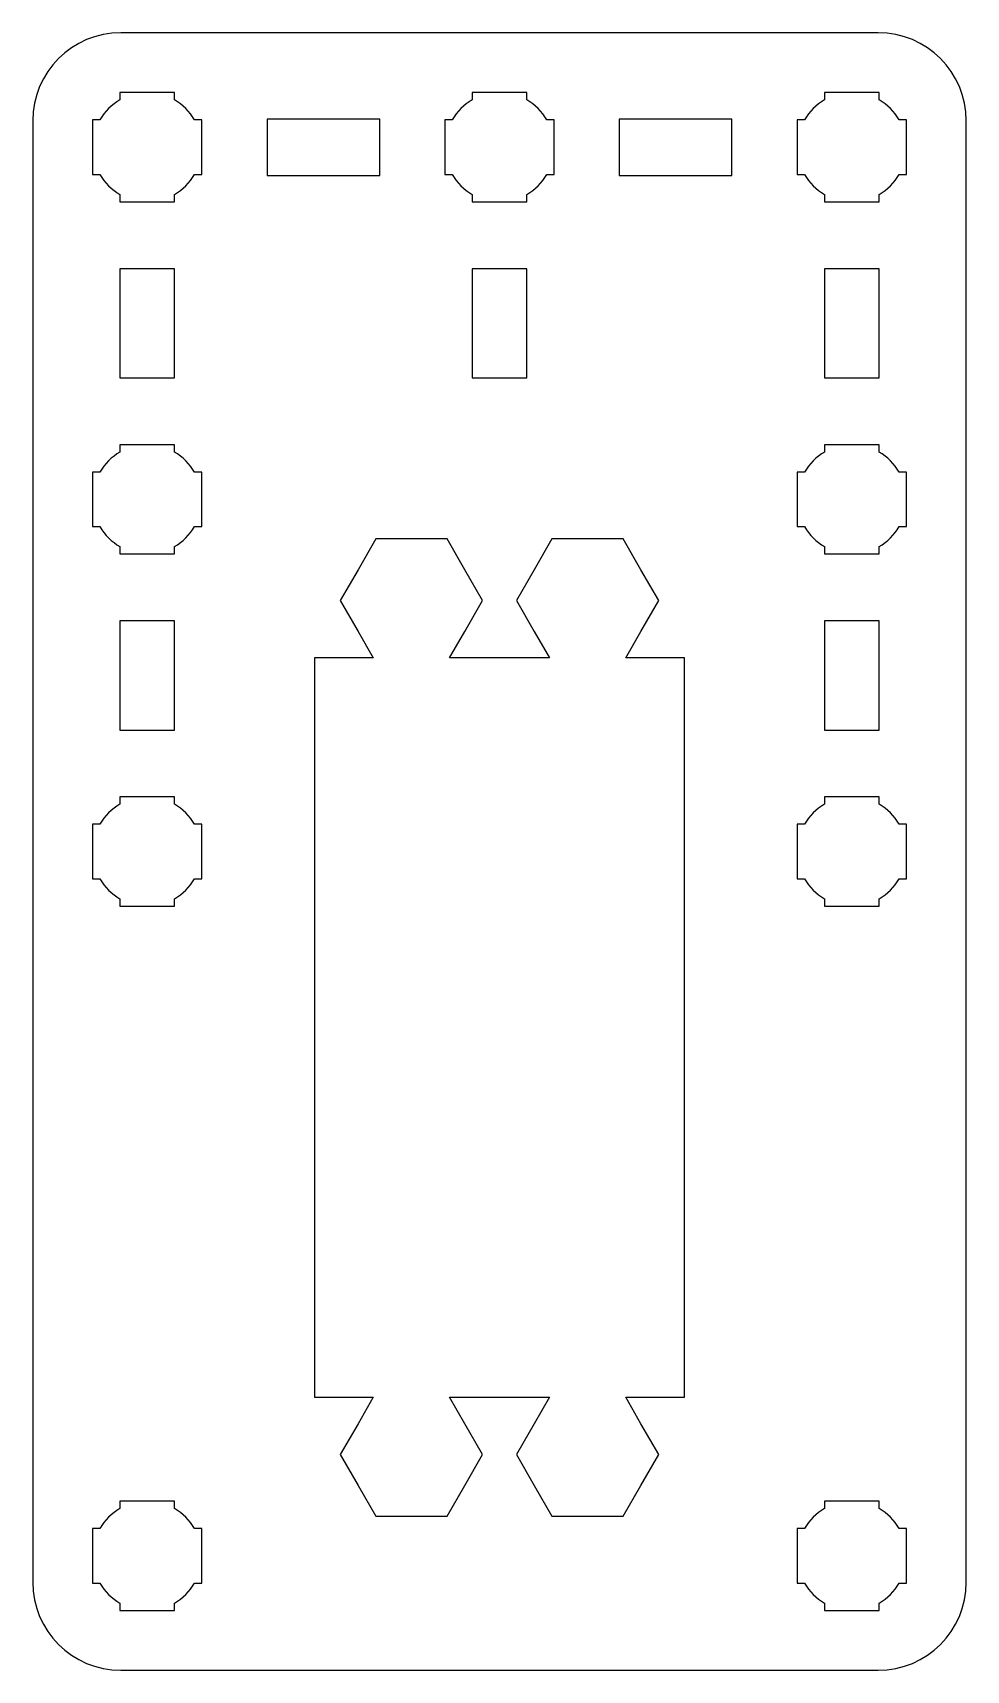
# Model space of a CAD drawing. Extents: x -132 to 82, y -195 to -102.
# Drawn here: x -51.5 to 1.5, y -195 to -102 of the extents above; entities that cross this region are included whole.
import ezdxf

# ---------------------------------------------------------------- set-up
doc = ezdxf.new("R2010")
doc.units = 0
doc.header["$MEASUREMENT"] = 0
doc.layers.add('LAYER_1', color=7, linetype='CONTINUOUS')

msp = doc.modelspace()

# ---------------------------------------------------------------- linework, layer by layer
at = {"layer": 'LAYER_1'}
for points, knots in [([(-3.4992, -102), (-0.7286, -102.0008), (1.5002, -104.2315), (1.5002, -107.001), (1.5002, -107.001), (1.5002, -134.6669), (1.5002, -162.3331), (1.5002, -189.999), (1.5002, -189.999), (1.5002, -192.769), (-0.7307, -195), (-3.5007, -195), (-3.5007, -195), (-3.5007, -195), (-46.4993, -195), (-46.4993, -195), (-46.4993, -195), (-49.2706, -195), (-51.5002, -192.769), (-51.5002, -189.999), (-51.5002, -189.999), (-51.5002, -162.3331), (-51.5002, -134.6669), (-51.5002, -107.001), (-51.5002, -107.001), (-51.5002, -104.231), (-49.2693, -102), (-46.4993, -102), (-46.4993, -102), (-46.4993, -102), (-3.4992, -102), (-3.4992, -102)], [0, 0, 0, 0, 0.125, 0.125, 0.125, 0.125, 0.25, 0.25, 0.25, 0.25, 0.375, 0.375, 0.375, 0.375, 0.5, 0.5, 0.5, 0.5, 0.625, 0.625, 0.625, 0.625, 0.75, 0.75, 0.75, 0.75, 0.875, 0.875, 0.875, 0.875, 1, 1, 1, 1]), ([(-43.4493, -111.5994), (-43.4493, -111.5994), (-44.984, -111.5994), (-44.984, -111.5994), (-44.984, -111.5994), (-44.984, -111.5994), (-45, -111.5997), (-45, -111.5997), (-45, -111.5997), (-45, -111.5997), (-45.016, -111.5994), (-45.016, -111.5994), (-45.016, -111.5994), (-45.016, -111.5994), (-46.5493, -111.5994), (-46.5493, -111.5994), (-46.5493, -111.5994), (-46.5493, -111.5994), (-46.5493, -111.1852), (-46.5493, -111.1852), (-46.5493, -111.1852), (-47.0201, -110.9129), (-47.4126, -110.5202), (-47.685, -110.0496), (-47.685, -110.0496), (-47.685, -110.0496), (-48.0992, -110.0496), (-48.0992, -110.0496), (-48.0992, -110.0496), (-48.0992, -110.0496), (-48.0992, -108.5611), (-48.0992, -108.5611), (-48.0992, -108.5611), (-48.0992, -108.5611), (-48.0999, -108.4997), (-48.0999, -108.4997), (-48.0999, -108.4997), (-48.0999, -108.4997), (-48.0992, -108.4383), (-48.0992, -108.4383), (-48.0992, -108.4383), (-48.0992, -108.4383), (-48.0992, -106.9496), (-48.0992, -106.9496), (-48.0992, -106.9496), (-48.0992, -106.9496), (-47.6852, -106.9496), (-47.6852, -106.9496), (-47.6852, -106.9496), (-47.4128, -106.4787), (-47.0202, -106.0862), (-46.5493, -105.814), (-46.5493, -105.814), (-46.5493, -105.814), (-46.5493, -105.3997), (-46.5493, -105.3997), (-46.5493, -105.3997), (-46.5493, -105.3997), (-43.4493, -105.3997), (-43.4493, -105.3997), (-43.4493, -105.3997), (-43.4493, -105.3997), (-43.4493, -105.8149), (-43.4493, -105.8149), (-43.4493, -105.8149), (-42.9792, -106.0871), (-42.5871, -106.4794), (-42.3149, -106.9496), (-42.3149, -106.9496), (-42.3149, -106.9496), (-41.8995, -106.9496), (-41.8995, -106.9496), (-41.8995, -106.9496), (-41.8995, -106.9496), (-41.8995, -110.0496), (-41.8995, -110.0496), (-41.8995, -110.0496), (-41.8995, -110.0496), (-42.3152, -110.0496), (-42.3152, -110.0496), (-42.3152, -110.0496), (-42.5873, -110.5197), (-42.9793, -110.912), (-43.4493, -111.1842), (-43.4493, -111.1842), (-43.4493, -111.1842), (-43.4493, -111.5994), (-43.4493, -111.5994)], [0, 0, 0, 0, 0.0454545, 0.0454545, 0.0454545, 0.0454545, 0.0909091, 0.0909091, 0.0909091, 0.0909091, 0.1363636, 0.1363636, 0.1363636, 0.1363636, 0.1818182, 0.1818182, 0.1818182, 0.1818182, 0.2272727, 0.2272727, 0.2272727, 0.2272727, 0.2727273, 0.2727273, 0.2727273, 0.2727273, 0.3181818, 0.3181818, 0.3181818, 0.3181818, 0.3636364, 0.3636364, 0.3636364, 0.3636364, 0.4090909, 0.4090909, 0.4090909, 0.4090909, 0.4545455, 0.4545455, 0.4545455, 0.4545455, 0.5, 0.5, 0.5, 0.5, 0.5454545, 0.5454545, 0.5454545, 0.5454545, 0.5909091, 0.5909091, 0.5909091, 0.5909091, 0.6363636, 0.6363636, 0.6363636, 0.6363636, 0.6818182, 0.6818182, 0.6818182, 0.6818182, 0.7272727, 0.7272727, 0.7272727, 0.7272727, 0.7727273, 0.7727273, 0.7727273, 0.7727273, 0.8181818, 0.8181818, 0.8181818, 0.8181818, 0.8636364, 0.8636364, 0.8636364, 0.8636364, 0.9090909, 0.9090909, 0.9090909, 0.9090909, 0.9545455, 0.9545455, 0.9545455, 0.9545455, 1, 1, 1, 1]), ([(-23.4493, -111.5994), (-23.4493, -111.5994), (-24.984, -111.5994), (-24.984, -111.5994), (-24.984, -111.5994), (-24.984, -111.5994), (-25, -111.5997), (-25, -111.5997), (-25, -111.5997), (-25, -111.5997), (-25.016, -111.5994), (-25.016, -111.5994), (-25.016, -111.5994), (-25.016, -111.5994), (-26.5493, -111.5994), (-26.5493, -111.5994), (-26.5493, -111.5994), (-26.5493, -111.5994), (-26.5493, -111.1852), (-26.5493, -111.1852), (-26.5493, -111.1852), (-27.0201, -110.9129), (-27.4126, -110.5202), (-27.685, -110.0496), (-27.685, -110.0496), (-27.685, -110.0496), (-28.0992, -110.0496), (-28.0992, -110.0496), (-28.0992, -110.0496), (-28.0992, -110.0496), (-28.0992, -108.5611), (-28.0992, -108.5611), (-28.0992, -108.5611), (-28.0992, -108.5611), (-28.0999, -108.4997), (-28.0999, -108.4997), (-28.0999, -108.4997), (-28.0999, -108.4997), (-28.0992, -108.4383), (-28.0992, -108.4383), (-28.0992, -108.4383), (-28.0992, -108.4383), (-28.0992, -106.9496), (-28.0992, -106.9496), (-28.0992, -106.9496), (-28.0992, -106.9496), (-27.6852, -106.9496), (-27.6852, -106.9496), (-27.6852, -106.9496), (-27.4128, -106.4787), (-27.0202, -106.0862), (-26.5493, -105.814), (-26.5493, -105.814), (-26.5493, -105.814), (-26.5493, -105.3997), (-26.5493, -105.3997), (-26.5493, -105.3997), (-26.5493, -105.3997), (-23.4493, -105.3997), (-23.4493, -105.3997), (-23.4493, -105.3997), (-23.4493, -105.3997), (-23.4493, -105.8149), (-23.4493, -105.8149), (-23.4493, -105.8149), (-22.9792, -106.0871), (-22.5871, -106.4794), (-22.3149, -106.9496), (-22.3149, -106.9496), (-22.3149, -106.9496), (-21.8995, -106.9496), (-21.8995, -106.9496), (-21.8995, -106.9496), (-21.8995, -106.9496), (-21.8995, -110.0496), (-21.8995, -110.0496), (-21.8995, -110.0496), (-21.8995, -110.0496), (-22.3152, -110.0496), (-22.3152, -110.0496), (-22.3152, -110.0496), (-22.5873, -110.5197), (-22.9793, -110.912), (-23.4493, -111.1842), (-23.4493, -111.1842), (-23.4493, -111.1842), (-23.4493, -111.5994), (-23.4493, -111.5994)], [0, 0, 0, 0, 0.0454545, 0.0454545, 0.0454545, 0.0454545, 0.0909091, 0.0909091, 0.0909091, 0.0909091, 0.1363636, 0.1363636, 0.1363636, 0.1363636, 0.1818182, 0.1818182, 0.1818182, 0.1818182, 0.2272727, 0.2272727, 0.2272727, 0.2272727, 0.2727273, 0.2727273, 0.2727273, 0.2727273, 0.3181818, 0.3181818, 0.3181818, 0.3181818, 0.3636364, 0.3636364, 0.3636364, 0.3636364, 0.4090909, 0.4090909, 0.4090909, 0.4090909, 0.4545455, 0.4545455, 0.4545455, 0.4545455, 0.5, 0.5, 0.5, 0.5, 0.5454545, 0.5454545, 0.5454545, 0.5454545, 0.5909091, 0.5909091, 0.5909091, 0.5909091, 0.6363636, 0.6363636, 0.6363636, 0.6363636, 0.6818182, 0.6818182, 0.6818182, 0.6818182, 0.7272727, 0.7272727, 0.7272727, 0.7272727, 0.7727273, 0.7727273, 0.7727273, 0.7727273, 0.8181818, 0.8181818, 0.8181818, 0.8181818, 0.8636364, 0.8636364, 0.8636364, 0.8636364, 0.9090909, 0.9090909, 0.9090909, 0.9090909, 0.9545455, 0.9545455, 0.9545455, 0.9545455, 1, 1, 1, 1]), ([(-3.4493, -111.5994), (-3.4493, -111.5994), (-4.984, -111.5994), (-4.984, -111.5994), (-4.984, -111.5994), (-4.984, -111.5994), (-5, -111.5997), (-5, -111.5997), (-5, -111.5997), (-5, -111.5997), (-5.016, -111.5994), (-5.016, -111.5994), (-5.016, -111.5994), (-5.016, -111.5994), (-6.5493, -111.5994), (-6.5493, -111.5994), (-6.5493, -111.5994), (-6.5493, -111.5994), (-6.5493, -111.1852), (-6.5493, -111.1852), (-6.5493, -111.1852), (-7.0201, -110.9129), (-7.4126, -110.5202), (-7.685, -110.0496), (-7.685, -110.0496), (-7.685, -110.0496), (-8.0992, -110.0496), (-8.0992, -110.0496), (-8.0992, -110.0496), (-8.0992, -110.0496), (-8.0992, -108.5611), (-8.0992, -108.5611), (-8.0992, -108.5611), (-8.0992, -108.5611), (-8.0999, -108.4997), (-8.0999, -108.4997), (-8.0999, -108.4997), (-8.0999, -108.4997), (-8.0992, -108.4383), (-8.0992, -108.4383), (-8.0992, -108.4383), (-8.0992, -108.4383), (-8.0992, -106.9496), (-8.0992, -106.9496), (-8.0992, -106.9496), (-8.0992, -106.9496), (-7.6852, -106.9496), (-7.6852, -106.9496), (-7.6852, -106.9496), (-7.4128, -106.4787), (-7.0202, -106.0862), (-6.5493, -105.814), (-6.5493, -105.814), (-6.5493, -105.814), (-6.5493, -105.3997), (-6.5493, -105.3997), (-6.5493, -105.3997), (-6.5493, -105.3997), (-3.4493, -105.3997), (-3.4493, -105.3997), (-3.4493, -105.3997), (-3.4493, -105.3997), (-3.4493, -105.8149), (-3.4493, -105.8149), (-3.4493, -105.8149), (-2.9792, -106.0871), (-2.5871, -106.4794), (-2.3149, -106.9496), (-2.3149, -106.9496), (-2.3149, -106.9496), (-1.8995, -106.9496), (-1.8995, -106.9496), (-1.8995, -106.9496), (-1.8995, -106.9496), (-1.8995, -110.0496), (-1.8995, -110.0496), (-1.8995, -110.0496), (-1.8995, -110.0496), (-2.3152, -110.0496), (-2.3152, -110.0496), (-2.3152, -110.0496), (-2.5873, -110.5197), (-2.9793, -110.912), (-3.4493, -111.1842), (-3.4493, -111.1842), (-3.4493, -111.1842), (-3.4493, -111.5994), (-3.4493, -111.5994)], [0, 0, 0, 0, 0.0454545, 0.0454545, 0.0454545, 0.0454545, 0.0909091, 0.0909091, 0.0909091, 0.0909091, 0.1363636, 0.1363636, 0.1363636, 0.1363636, 0.1818182, 0.1818182, 0.1818182, 0.1818182, 0.2272727, 0.2272727, 0.2272727, 0.2272727, 0.2727273, 0.2727273, 0.2727273, 0.2727273, 0.3181818, 0.3181818, 0.3181818, 0.3181818, 0.3636364, 0.3636364, 0.3636364, 0.3636364, 0.4090909, 0.4090909, 0.4090909, 0.4090909, 0.4545455, 0.4545455, 0.4545455, 0.4545455, 0.5, 0.5, 0.5, 0.5, 0.5454545, 0.5454545, 0.5454545, 0.5454545, 0.5909091, 0.5909091, 0.5909091, 0.5909091, 0.6363636, 0.6363636, 0.6363636, 0.6363636, 0.6818182, 0.6818182, 0.6818182, 0.6818182, 0.7272727, 0.7272727, 0.7272727, 0.7272727, 0.7727273, 0.7727273, 0.7727273, 0.7727273, 0.8181818, 0.8181818, 0.8181818, 0.8181818, 0.8636364, 0.8636364, 0.8636364, 0.8636364, 0.9090909, 0.9090909, 0.9090909, 0.9090909, 0.9545455, 0.9545455, 0.9545455, 0.9545455, 1, 1, 1, 1]), ([(-31.7995, -106.9005), (-31.7995, -106.9005), (-31.7995, -110.1006), (-31.7995, -110.1006), (-31.7995, -110.1006), (-31.7995, -110.1006), (-38.1991, -110.1006), (-38.1991, -110.1006), (-38.1991, -110.1006), (-38.1991, -110.1006), (-38.1991, -106.9005), (-38.1991, -106.9005), (-38.1991, -106.9005), (-38.1991, -106.9005), (-31.7995, -106.9005), (-31.7995, -106.9005)], [0, 0, 0, 0, 0.25, 0.25, 0.25, 0.25, 0.5, 0.5, 0.5, 0.5, 0.75, 0.75, 0.75, 0.75, 1, 1, 1, 1]), ([(-11.7995, -106.9005), (-11.7995, -106.9005), (-11.7995, -110.1006), (-11.7995, -110.1006), (-11.7995, -110.1006), (-11.7995, -110.1006), (-18.1991, -110.1006), (-18.1991, -110.1006), (-18.1991, -110.1006), (-18.1991, -110.1006), (-18.1991, -106.9005), (-18.1991, -106.9005), (-18.1991, -106.9005), (-18.1991, -106.9005), (-11.7995, -106.9005), (-11.7995, -106.9005)], [0, 0, 0, 0, 0.25, 0.25, 0.25, 0.25, 0.5, 0.5, 0.5, 0.5, 0.75, 0.75, 0.75, 0.75, 1, 1, 1, 1]), ([(-43.4493, -121.5996), (-43.4493, -121.5996), (-46.5493, -121.5996), (-46.5493, -121.5996), (-46.5493, -121.5996), (-46.5493, -121.5996), (-46.5493, -115.3996), (-46.5493, -115.3996), (-46.5493, -115.3996), (-46.5493, -115.3996), (-43.4493, -115.3996), (-43.4493, -115.3996), (-43.4493, -115.3996), (-43.4493, -115.3996), (-43.4493, -121.5996), (-43.4493, -121.5996)], [0, 0, 0, 0, 0.25, 0.25, 0.25, 0.25, 0.5, 0.5, 0.5, 0.5, 0.75, 0.75, 0.75, 0.75, 1, 1, 1, 1]), ([(-23.4493, -121.5996), (-23.4493, -121.5996), (-26.5493, -121.5996), (-26.5493, -121.5996), (-26.5493, -121.5996), (-26.5493, -121.5996), (-26.5493, -115.3996), (-26.5493, -115.3996), (-26.5493, -115.3996), (-26.5493, -115.3996), (-23.4493, -115.3996), (-23.4493, -115.3996), (-23.4493, -115.3996), (-23.4493, -115.3996), (-23.4493, -121.5996), (-23.4493, -121.5996)], [0, 0, 0, 0, 0.25, 0.25, 0.25, 0.25, 0.5, 0.5, 0.5, 0.5, 0.75, 0.75, 0.75, 0.75, 1, 1, 1, 1]), ([(-3.4493, -121.5996), (-3.4493, -121.5996), (-6.5493, -121.5996), (-6.5493, -121.5996), (-6.5493, -121.5996), (-6.5493, -121.5996), (-6.5493, -115.3996), (-6.5493, -115.3996), (-6.5493, -115.3996), (-6.5493, -115.3996), (-3.4493, -115.3996), (-3.4493, -115.3996), (-3.4493, -115.3996), (-3.4493, -115.3996), (-3.4493, -121.5996), (-3.4493, -121.5996)], [0, 0, 0, 0, 0.25, 0.25, 0.25, 0.25, 0.5, 0.5, 0.5, 0.5, 0.75, 0.75, 0.75, 0.75, 1, 1, 1, 1]), ([(-43.4493, -131.5994), (-43.4493, -131.5994), (-44.984, -131.5994), (-44.984, -131.5994), (-44.984, -131.5994), (-44.984, -131.5994), (-45, -131.5997), (-45, -131.5997), (-45, -131.5997), (-45, -131.5997), (-45.016, -131.5994), (-45.016, -131.5994), (-45.016, -131.5994), (-45.016, -131.5994), (-46.5493, -131.5994), (-46.5493, -131.5994), (-46.5493, -131.5994), (-46.5493, -131.5994), (-46.5493, -131.1852), (-46.5493, -131.1852), (-46.5493, -131.1852), (-47.0201, -130.9129), (-47.4126, -130.5202), (-47.685, -130.0496), (-47.685, -130.0496), (-47.685, -130.0496), (-48.0992, -130.0496), (-48.0992, -130.0496), (-48.0992, -130.0496), (-48.0992, -130.0496), (-48.0992, -128.5611), (-48.0992, -128.5611), (-48.0992, -128.5611), (-48.0992, -128.5611), (-48.0999, -128.4997), (-48.0999, -128.4997), (-48.0999, -128.4997), (-48.0999, -128.4997), (-48.0992, -128.4383), (-48.0992, -128.4383), (-48.0992, -128.4383), (-48.0992, -128.4383), (-48.0992, -126.9496), (-48.0992, -126.9496), (-48.0992, -126.9496), (-48.0992, -126.9496), (-47.6852, -126.9496), (-47.6852, -126.9496), (-47.6852, -126.9496), (-47.4128, -126.4787), (-47.0202, -126.0862), (-46.5493, -125.814), (-46.5493, -125.814), (-46.5493, -125.814), (-46.5493, -125.3997), (-46.5493, -125.3997), (-46.5493, -125.3997), (-46.5493, -125.3997), (-43.4493, -125.3997), (-43.4493, -125.3997), (-43.4493, -125.3997), (-43.4493, -125.3997), (-43.4493, -125.8149), (-43.4493, -125.8149), (-43.4493, -125.8149), (-42.9792, -126.0871), (-42.5871, -126.4794), (-42.3149, -126.9496), (-42.3149, -126.9496), (-42.3149, -126.9496), (-41.8995, -126.9496), (-41.8995, -126.9496), (-41.8995, -126.9496), (-41.8995, -126.9496), (-41.8995, -130.0496), (-41.8995, -130.0496), (-41.8995, -130.0496), (-41.8995, -130.0496), (-42.3152, -130.0496), (-42.3152, -130.0496), (-42.3152, -130.0496), (-42.5873, -130.5197), (-42.9793, -130.912), (-43.4493, -131.1842), (-43.4493, -131.1842), (-43.4493, -131.1842), (-43.4493, -131.5994), (-43.4493, -131.5994)], [0, 0, 0, 0, 0.0454545, 0.0454545, 0.0454545, 0.0454545, 0.0909091, 0.0909091, 0.0909091, 0.0909091, 0.1363636, 0.1363636, 0.1363636, 0.1363636, 0.1818182, 0.1818182, 0.1818182, 0.1818182, 0.2272727, 0.2272727, 0.2272727, 0.2272727, 0.2727273, 0.2727273, 0.2727273, 0.2727273, 0.3181818, 0.3181818, 0.3181818, 0.3181818, 0.3636364, 0.3636364, 0.3636364, 0.3636364, 0.4090909, 0.4090909, 0.4090909, 0.4090909, 0.4545455, 0.4545455, 0.4545455, 0.4545455, 0.5, 0.5, 0.5, 0.5, 0.5454545, 0.5454545, 0.5454545, 0.5454545, 0.5909091, 0.5909091, 0.5909091, 0.5909091, 0.6363636, 0.6363636, 0.6363636, 0.6363636, 0.6818182, 0.6818182, 0.6818182, 0.6818182, 0.7272727, 0.7272727, 0.7272727, 0.7272727, 0.7727273, 0.7727273, 0.7727273, 0.7727273, 0.8181818, 0.8181818, 0.8181818, 0.8181818, 0.8636364, 0.8636364, 0.8636364, 0.8636364, 0.9090909, 0.9090909, 0.9090909, 0.9090909, 0.9545455, 0.9545455, 0.9545455, 0.9545455, 1, 1, 1, 1]), ([(-3.4493, -131.5994), (-3.4493, -131.5994), (-4.984, -131.5994), (-4.984, -131.5994), (-4.984, -131.5994), (-4.984, -131.5994), (-5, -131.5997), (-5, -131.5997), (-5, -131.5997), (-5, -131.5997), (-5.016, -131.5994), (-5.016, -131.5994), (-5.016, -131.5994), (-5.016, -131.5994), (-6.5493, -131.5994), (-6.5493, -131.5994), (-6.5493, -131.5994), (-6.5493, -131.5994), (-6.5493, -131.1852), (-6.5493, -131.1852), (-6.5493, -131.1852), (-7.0201, -130.9129), (-7.4126, -130.5202), (-7.685, -130.0496), (-7.685, -130.0496), (-7.685, -130.0496), (-8.0992, -130.0496), (-8.0992, -130.0496), (-8.0992, -130.0496), (-8.0992, -130.0496), (-8.0992, -128.5611), (-8.0992, -128.5611), (-8.0992, -128.5611), (-8.0992, -128.5611), (-8.0999, -128.4997), (-8.0999, -128.4997), (-8.0999, -128.4997), (-8.0999, -128.4997), (-8.0992, -128.4383), (-8.0992, -128.4383), (-8.0992, -128.4383), (-8.0992, -128.4383), (-8.0992, -126.9496), (-8.0992, -126.9496), (-8.0992, -126.9496), (-8.0992, -126.9496), (-7.6852, -126.9496), (-7.6852, -126.9496), (-7.6852, -126.9496), (-7.4128, -126.4787), (-7.0202, -126.0862), (-6.5493, -125.814), (-6.5493, -125.814), (-6.5493, -125.814), (-6.5493, -125.3997), (-6.5493, -125.3997), (-6.5493, -125.3997), (-6.5493, -125.3997), (-3.4493, -125.3997), (-3.4493, -125.3997), (-3.4493, -125.3997), (-3.4493, -125.3997), (-3.4493, -125.8149), (-3.4493, -125.8149), (-3.4493, -125.8149), (-2.9792, -126.0871), (-2.5871, -126.4794), (-2.3149, -126.9496), (-2.3149, -126.9496), (-2.3149, -126.9496), (-1.8995, -126.9496), (-1.8995, -126.9496), (-1.8995, -126.9496), (-1.8995, -126.9496), (-1.8995, -130.0496), (-1.8995, -130.0496), (-1.8995, -130.0496), (-1.8995, -130.0496), (-2.3152, -130.0496), (-2.3152, -130.0496), (-2.3152, -130.0496), (-2.5873, -130.5197), (-2.9793, -130.912), (-3.4493, -131.1842), (-3.4493, -131.1842), (-3.4493, -131.1842), (-3.4493, -131.5994), (-3.4493, -131.5994)], [0, 0, 0, 0, 0.0454545, 0.0454545, 0.0454545, 0.0454545, 0.0909091, 0.0909091, 0.0909091, 0.0909091, 0.1363636, 0.1363636, 0.1363636, 0.1363636, 0.1818182, 0.1818182, 0.1818182, 0.1818182, 0.2272727, 0.2272727, 0.2272727, 0.2272727, 0.2727273, 0.2727273, 0.2727273, 0.2727273, 0.3181818, 0.3181818, 0.3181818, 0.3181818, 0.3636364, 0.3636364, 0.3636364, 0.3636364, 0.4090909, 0.4090909, 0.4090909, 0.4090909, 0.4545455, 0.4545455, 0.4545455, 0.4545455, 0.5, 0.5, 0.5, 0.5, 0.5454545, 0.5454545, 0.5454545, 0.5454545, 0.5909091, 0.5909091, 0.5909091, 0.5909091, 0.6363636, 0.6363636, 0.6363636, 0.6363636, 0.6818182, 0.6818182, 0.6818182, 0.6818182, 0.7272727, 0.7272727, 0.7272727, 0.7272727, 0.7727273, 0.7727273, 0.7727273, 0.7727273, 0.8181818, 0.8181818, 0.8181818, 0.8181818, 0.8636364, 0.8636364, 0.8636364, 0.8636364, 0.9090909, 0.9090909, 0.9090909, 0.9090909, 0.9545455, 0.9545455, 0.9545455, 0.9545455, 1, 1, 1, 1]), ([(-14.4996, -137.4996), (-14.4996, -137.4996), (-14.4996, -179.4996), (-14.4996, -179.4996), (-14.4996, -179.4996), (-14.4996, -179.4996), (-17.8346, -179.4996), (-17.8346, -179.4996), (-17.8346, -179.4996), (-17.8346, -179.4996), (-16.9685, -180.9996), (-16.9685, -180.9996), (-16.9685, -180.9996), (-16.9685, -180.9996), (-15.9581, -182.7496), (-15.9581, -182.7496), (-15.9581, -182.7496), (-15.9581, -182.7496), (-16.9685, -184.4996), (-16.9685, -184.4996), (-16.9685, -184.4996), (-16.9685, -184.4996), (-17.9789, -186.2496), (-17.9789, -186.2496), (-17.9789, -186.2496), (-17.9789, -186.2496), (-19.9996, -186.2496), (-19.9996, -186.2496), (-19.9996, -186.2496), (-19.9996, -186.2496), (-22.0203, -186.2496), (-22.0203, -186.2496), (-22.0203, -186.2496), (-22.0203, -186.2496), (-23.0307, -184.4996), (-23.0307, -184.4996), (-23.0307, -184.4996), (-23.0307, -184.4996), (-24.0411, -182.7496), (-24.0411, -182.7496), (-24.0411, -182.7496), (-24.0411, -182.7496), (-23.0307, -180.9996), (-23.0307, -180.9996), (-23.0307, -180.9996), (-23.0307, -180.9996), (-22.1646, -179.4996), (-22.1646, -179.4996), (-22.1646, -179.4996), (-22.1646, -179.4996), (-27.8346, -179.4996), (-27.8346, -179.4996), (-27.8346, -179.4996), (-27.8346, -179.4996), (-26.9685, -180.9996), (-26.9685, -180.9996), (-26.9685, -180.9996), (-26.9685, -180.9996), (-25.9581, -182.7496), (-25.9581, -182.7496), (-25.9581, -182.7496), (-25.9581, -182.7496), (-26.9685, -184.4996), (-26.9685, -184.4996), (-26.9685, -184.4996), (-26.9685, -184.4996), (-27.9789, -186.2496), (-27.9789, -186.2496), (-27.9789, -186.2496), (-27.9789, -186.2496), (-29.9996, -186.2496), (-29.9996, -186.2496), (-29.9996, -186.2496), (-29.9996, -186.2496), (-32.0203, -186.2496), (-32.0203, -186.2496), (-32.0203, -186.2496), (-32.0203, -186.2496), (-33.0307, -184.4996), (-33.0307, -184.4996), (-33.0307, -184.4996), (-33.0307, -184.4996), (-34.0411, -182.7496), (-34.0411, -182.7496), (-34.0411, -182.7496), (-34.0411, -182.7496), (-33.0307, -180.9996), (-33.0307, -180.9996), (-33.0307, -180.9996), (-33.0307, -180.9996), (-32.1646, -179.4996), (-32.1646, -179.4996), (-32.1646, -179.4996), (-32.1646, -179.4996), (-35.4996, -179.4996), (-35.4996, -179.4996), (-35.4996, -179.4996), (-35.4996, -179.4996), (-35.4996, -137.4996), (-35.4996, -137.4996), (-35.4996, -137.4996), (-35.4996, -137.4996), (-32.1646, -137.4996), (-32.1646, -137.4996), (-32.1646, -137.4996), (-32.1646, -137.4996), (-33.0307, -135.9996), (-33.0307, -135.9996), (-33.0307, -135.9996), (-33.0307, -135.9996), (-34.0411, -134.2496), (-34.0411, -134.2496), (-34.0411, -134.2496), (-34.0411, -134.2496), (-33.0307, -132.4996), (-33.0307, -132.4996), (-33.0307, -132.4996), (-33.0307, -132.4996), (-32.0203, -130.7496), (-32.0203, -130.7496), (-32.0203, -130.7496), (-32.0203, -130.7496), (-29.9996, -130.7496), (-29.9996, -130.7496), (-29.9996, -130.7496), (-29.9996, -130.7496), (-27.9789, -130.7496), (-27.9789, -130.7496), (-27.9789, -130.7496), (-27.9789, -130.7496), (-26.9685, -132.4996), (-26.9685, -132.4996), (-26.9685, -132.4996), (-26.9685, -132.4996), (-25.9581, -134.2496), (-25.9581, -134.2496), (-25.9581, -134.2496), (-25.9581, -134.2496), (-26.9685, -135.9996), (-26.9685, -135.9996), (-26.9685, -135.9996), (-26.9685, -135.9996), (-27.8346, -137.4996), (-27.8346, -137.4996), (-27.8346, -137.4996), (-27.8346, -137.4996), (-22.1646, -137.4996), (-22.1646, -137.4996), (-22.1646, -137.4996), (-22.1646, -137.4996), (-23.0307, -135.9996), (-23.0307, -135.9996), (-23.0307, -135.9996), (-23.0307, -135.9996), (-24.0411, -134.2496), (-24.0411, -134.2496), (-24.0411, -134.2496), (-24.0411, -134.2496), (-23.0307, -132.4996), (-23.0307, -132.4996), (-23.0307, -132.4996), (-23.0307, -132.4996), (-22.0203, -130.7496), (-22.0203, -130.7496), (-22.0203, -130.7496), (-22.0203, -130.7496), (-19.9996, -130.7496), (-19.9996, -130.7496), (-19.9996, -130.7496), (-19.9996, -130.7496), (-17.9789, -130.7496), (-17.9789, -130.7496), (-17.9789, -130.7496), (-17.9789, -130.7496), (-16.9685, -132.4996), (-16.9685, -132.4996), (-16.9685, -132.4996), (-16.9685, -132.4996), (-15.9581, -134.2496), (-15.9581, -134.2496), (-15.9581, -134.2496), (-15.9581, -134.2496), (-16.9685, -135.9996), (-16.9685, -135.9996), (-16.9685, -135.9996), (-16.9685, -135.9996), (-17.8346, -137.4996), (-17.8346, -137.4996), (-17.8346, -137.4996), (-17.8346, -137.4996), (-14.4996, -137.4996), (-14.4996, -137.4996)], [0, 0, 0, 0, 0.0208333, 0.0208333, 0.0208333, 0.0208333, 0.0416667, 0.0416667, 0.0416667, 0.0416667, 0.0625, 0.0625, 0.0625, 0.0625, 0.0833333, 0.0833333, 0.0833333, 0.0833333, 0.1041667, 0.1041667, 0.1041667, 0.1041667, 0.125, 0.125, 0.125, 0.125, 0.1458333, 0.1458333, 0.1458333, 0.1458333, 0.1666667, 0.1666667, 0.1666667, 0.1666667, 0.1875, 0.1875, 0.1875, 0.1875, 0.2083333, 0.2083333, 0.2083333, 0.2083333, 0.2291667, 0.2291667, 0.2291667, 0.2291667, 0.25, 0.25, 0.25, 0.25, 0.2708333, 0.2708333, 0.2708333, 0.2708333, 0.2916667, 0.2916667, 0.2916667, 0.2916667, 0.3125, 0.3125, 0.3125, 0.3125, 0.3333333, 0.3333333, 0.3333333, 0.3333333, 0.3541667, 0.3541667, 0.3541667, 0.3541667, 0.375, 0.375, 0.375, 0.375, 0.3958333, 0.3958333, 0.3958333, 0.3958333, 0.4166667, 0.4166667, 0.4166667, 0.4166667, 0.4375, 0.4375, 0.4375, 0.4375, 0.4583333, 0.4583333, 0.4583333, 0.4583333, 0.4791667, 0.4791667, 0.4791667, 0.4791667, 0.5, 0.5, 0.5, 0.5, 0.5208333, 0.5208333, 0.5208333, 0.5208333, 0.5416667, 0.5416667, 0.5416667, 0.5416667, 0.5625, 0.5625, 0.5625, 0.5625, 0.5833333, 0.5833333, 0.5833333, 0.5833333, 0.6041667, 0.6041667, 0.6041667, 0.6041667, 0.625, 0.625, 0.625, 0.625, 0.6458333, 0.6458333, 0.6458333, 0.6458333, 0.6666667, 0.6666667, 0.6666667, 0.6666667, 0.6875, 0.6875, 0.6875, 0.6875, 0.7083333, 0.7083333, 0.7083333, 0.7083333, 0.7291667, 0.7291667, 0.7291667, 0.7291667, 0.75, 0.75, 0.75, 0.75, 0.7708333, 0.7708333, 0.7708333, 0.7708333, 0.7916667, 0.7916667, 0.7916667, 0.7916667, 0.8125, 0.8125, 0.8125, 0.8125, 0.8333333, 0.8333333, 0.8333333, 0.8333333, 0.8541667, 0.8541667, 0.8541667, 0.8541667, 0.875, 0.875, 0.875, 0.875, 0.8958333, 0.8958333, 0.8958333, 0.8958333, 0.9166667, 0.9166667, 0.9166667, 0.9166667, 0.9375, 0.9375, 0.9375, 0.9375, 0.9583333, 0.9583333, 0.9583333, 0.9583333, 0.9791667, 0.9791667, 0.9791667, 0.9791667, 1, 1, 1, 1]), ([(-43.4493, -141.5996), (-43.4493, -141.5996), (-46.5493, -141.5996), (-46.5493, -141.5996), (-46.5493, -141.5996), (-46.5493, -141.5996), (-46.5493, -135.3996), (-46.5493, -135.3996), (-46.5493, -135.3996), (-46.5493, -135.3996), (-43.4493, -135.3996), (-43.4493, -135.3996), (-43.4493, -135.3996), (-43.4493, -135.3996), (-43.4493, -141.5996), (-43.4493, -141.5996)], [0, 0, 0, 0, 0.25, 0.25, 0.25, 0.25, 0.5, 0.5, 0.5, 0.5, 0.75, 0.75, 0.75, 0.75, 1, 1, 1, 1]), ([(-3.4493, -141.5996), (-3.4493, -141.5996), (-6.5493, -141.5996), (-6.5493, -141.5996), (-6.5493, -141.5996), (-6.5493, -141.5996), (-6.5493, -135.3996), (-6.5493, -135.3996), (-6.5493, -135.3996), (-6.5493, -135.3996), (-3.4493, -135.3996), (-3.4493, -135.3996), (-3.4493, -135.3996), (-3.4493, -135.3996), (-3.4493, -141.5996), (-3.4493, -141.5996)], [0, 0, 0, 0, 0.25, 0.25, 0.25, 0.25, 0.5, 0.5, 0.5, 0.5, 0.75, 0.75, 0.75, 0.75, 1, 1, 1, 1]), ([(-43.4493, -151.5994), (-43.4493, -151.5994), (-44.984, -151.5994), (-44.984, -151.5994), (-44.984, -151.5994), (-44.984, -151.5994), (-45, -151.5997), (-45, -151.5997), (-45, -151.5997), (-45, -151.5997), (-45.016, -151.5994), (-45.016, -151.5994), (-45.016, -151.5994), (-45.016, -151.5994), (-46.5493, -151.5994), (-46.5493, -151.5994), (-46.5493, -151.5994), (-46.5493, -151.5994), (-46.5493, -151.1852), (-46.5493, -151.1852), (-46.5493, -151.1852), (-47.0201, -150.9129), (-47.4126, -150.5202), (-47.685, -150.0496), (-47.685, -150.0496), (-47.685, -150.0496), (-48.0992, -150.0496), (-48.0992, -150.0496), (-48.0992, -150.0496), (-48.0992, -150.0496), (-48.0992, -148.5611), (-48.0992, -148.5611), (-48.0992, -148.5611), (-48.0992, -148.5611), (-48.0999, -148.4997), (-48.0999, -148.4997), (-48.0999, -148.4997), (-48.0999, -148.4997), (-48.0992, -148.4383), (-48.0992, -148.4383), (-48.0992, -148.4383), (-48.0992, -148.4383), (-48.0992, -146.9496), (-48.0992, -146.9496), (-48.0992, -146.9496), (-48.0992, -146.9496), (-47.6852, -146.9496), (-47.6852, -146.9496), (-47.6852, -146.9496), (-47.4128, -146.4787), (-47.0202, -146.0862), (-46.5493, -145.814), (-46.5493, -145.814), (-46.5493, -145.814), (-46.5493, -145.3997), (-46.5493, -145.3997), (-46.5493, -145.3997), (-46.5493, -145.3997), (-43.4493, -145.3997), (-43.4493, -145.3997), (-43.4493, -145.3997), (-43.4493, -145.3997), (-43.4493, -145.8149), (-43.4493, -145.8149), (-43.4493, -145.8149), (-42.9792, -146.0871), (-42.5871, -146.4794), (-42.3149, -146.9496), (-42.3149, -146.9496), (-42.3149, -146.9496), (-41.8995, -146.9496), (-41.8995, -146.9496), (-41.8995, -146.9496), (-41.8995, -146.9496), (-41.8995, -150.0496), (-41.8995, -150.0496), (-41.8995, -150.0496), (-41.8995, -150.0496), (-42.3152, -150.0496), (-42.3152, -150.0496), (-42.3152, -150.0496), (-42.5873, -150.5197), (-42.9793, -150.912), (-43.4493, -151.1842), (-43.4493, -151.1842), (-43.4493, -151.1842), (-43.4493, -151.5994), (-43.4493, -151.5994)], [0, 0, 0, 0, 0.0454545, 0.0454545, 0.0454545, 0.0454545, 0.0909091, 0.0909091, 0.0909091, 0.0909091, 0.1363636, 0.1363636, 0.1363636, 0.1363636, 0.1818182, 0.1818182, 0.1818182, 0.1818182, 0.2272727, 0.2272727, 0.2272727, 0.2272727, 0.2727273, 0.2727273, 0.2727273, 0.2727273, 0.3181818, 0.3181818, 0.3181818, 0.3181818, 0.3636364, 0.3636364, 0.3636364, 0.3636364, 0.4090909, 0.4090909, 0.4090909, 0.4090909, 0.4545455, 0.4545455, 0.4545455, 0.4545455, 0.5, 0.5, 0.5, 0.5, 0.5454545, 0.5454545, 0.5454545, 0.5454545, 0.5909091, 0.5909091, 0.5909091, 0.5909091, 0.6363636, 0.6363636, 0.6363636, 0.6363636, 0.6818182, 0.6818182, 0.6818182, 0.6818182, 0.7272727, 0.7272727, 0.7272727, 0.7272727, 0.7727273, 0.7727273, 0.7727273, 0.7727273, 0.8181818, 0.8181818, 0.8181818, 0.8181818, 0.8636364, 0.8636364, 0.8636364, 0.8636364, 0.9090909, 0.9090909, 0.9090909, 0.9090909, 0.9545455, 0.9545455, 0.9545455, 0.9545455, 1, 1, 1, 1]), ([(-3.4493, -151.5994), (-3.4493, -151.5994), (-4.984, -151.5994), (-4.984, -151.5994), (-4.984, -151.5994), (-4.984, -151.5994), (-5, -151.5997), (-5, -151.5997), (-5, -151.5997), (-5, -151.5997), (-5.016, -151.5994), (-5.016, -151.5994), (-5.016, -151.5994), (-5.016, -151.5994), (-6.5493, -151.5994), (-6.5493, -151.5994), (-6.5493, -151.5994), (-6.5493, -151.5994), (-6.5493, -151.1852), (-6.5493, -151.1852), (-6.5493, -151.1852), (-7.0201, -150.9129), (-7.4126, -150.5202), (-7.685, -150.0496), (-7.685, -150.0496), (-7.685, -150.0496), (-8.0992, -150.0496), (-8.0992, -150.0496), (-8.0992, -150.0496), (-8.0992, -150.0496), (-8.0992, -148.5611), (-8.0992, -148.5611), (-8.0992, -148.5611), (-8.0992, -148.5611), (-8.0999, -148.4997), (-8.0999, -148.4997), (-8.0999, -148.4997), (-8.0999, -148.4997), (-8.0992, -148.4383), (-8.0992, -148.4383), (-8.0992, -148.4383), (-8.0992, -148.4383), (-8.0992, -146.9496), (-8.0992, -146.9496), (-8.0992, -146.9496), (-8.0992, -146.9496), (-7.6852, -146.9496), (-7.6852, -146.9496), (-7.6852, -146.9496), (-7.4128, -146.4787), (-7.0202, -146.0862), (-6.5493, -145.814), (-6.5493, -145.814), (-6.5493, -145.814), (-6.5493, -145.3997), (-6.5493, -145.3997), (-6.5493, -145.3997), (-6.5493, -145.3997), (-3.4493, -145.3997), (-3.4493, -145.3997), (-3.4493, -145.3997), (-3.4493, -145.3997), (-3.4493, -145.8149), (-3.4493, -145.8149), (-3.4493, -145.8149), (-2.9792, -146.0871), (-2.5871, -146.4794), (-2.3149, -146.9496), (-2.3149, -146.9496), (-2.3149, -146.9496), (-1.8995, -146.9496), (-1.8995, -146.9496), (-1.8995, -146.9496), (-1.8995, -146.9496), (-1.8995, -150.0496), (-1.8995, -150.0496), (-1.8995, -150.0496), (-1.8995, -150.0496), (-2.3152, -150.0496), (-2.3152, -150.0496), (-2.3152, -150.0496), (-2.5873, -150.5197), (-2.9793, -150.912), (-3.4493, -151.1842), (-3.4493, -151.1842), (-3.4493, -151.1842), (-3.4493, -151.5994), (-3.4493, -151.5994)], [0, 0, 0, 0, 0.0454545, 0.0454545, 0.0454545, 0.0454545, 0.0909091, 0.0909091, 0.0909091, 0.0909091, 0.1363636, 0.1363636, 0.1363636, 0.1363636, 0.1818182, 0.1818182, 0.1818182, 0.1818182, 0.2272727, 0.2272727, 0.2272727, 0.2272727, 0.2727273, 0.2727273, 0.2727273, 0.2727273, 0.3181818, 0.3181818, 0.3181818, 0.3181818, 0.3636364, 0.3636364, 0.3636364, 0.3636364, 0.4090909, 0.4090909, 0.4090909, 0.4090909, 0.4545455, 0.4545455, 0.4545455, 0.4545455, 0.5, 0.5, 0.5, 0.5, 0.5454545, 0.5454545, 0.5454545, 0.5454545, 0.5909091, 0.5909091, 0.5909091, 0.5909091, 0.6363636, 0.6363636, 0.6363636, 0.6363636, 0.6818182, 0.6818182, 0.6818182, 0.6818182, 0.7272727, 0.7272727, 0.7272727, 0.7272727, 0.7727273, 0.7727273, 0.7727273, 0.7727273, 0.8181818, 0.8181818, 0.8181818, 0.8181818, 0.8636364, 0.8636364, 0.8636364, 0.8636364, 0.9090909, 0.9090909, 0.9090909, 0.9090909, 0.9545455, 0.9545455, 0.9545455, 0.9545455, 1, 1, 1, 1]), ([(-43.4493, -191.5994), (-43.4493, -191.5994), (-44.984, -191.5994), (-44.984, -191.5994), (-44.984, -191.5994), (-44.984, -191.5994), (-45, -191.5997), (-45, -191.5997), (-45, -191.5997), (-45, -191.5997), (-45.016, -191.5994), (-45.016, -191.5994), (-45.016, -191.5994), (-45.016, -191.5994), (-46.5493, -191.5994), (-46.5493, -191.5994), (-46.5493, -191.5994), (-46.5493, -191.5994), (-46.5493, -191.1852), (-46.5493, -191.1852), (-46.5493, -191.1852), (-47.0201, -190.9129), (-47.4126, -190.5202), (-47.685, -190.0496), (-47.685, -190.0496), (-47.685, -190.0496), (-48.0992, -190.0496), (-48.0992, -190.0496), (-48.0992, -190.0496), (-48.0992, -190.0496), (-48.0992, -188.5611), (-48.0992, -188.5611), (-48.0992, -188.5611), (-48.0992, -188.5611), (-48.0999, -188.4997), (-48.0999, -188.4997), (-48.0999, -188.4997), (-48.0999, -188.4997), (-48.0992, -188.4383), (-48.0992, -188.4383), (-48.0992, -188.4383), (-48.0992, -188.4383), (-48.0992, -186.9496), (-48.0992, -186.9496), (-48.0992, -186.9496), (-48.0992, -186.9496), (-47.6852, -186.9496), (-47.6852, -186.9496), (-47.6852, -186.9496), (-47.4128, -186.4787), (-47.0202, -186.0862), (-46.5493, -185.814), (-46.5493, -185.814), (-46.5493, -185.814), (-46.5493, -185.3997), (-46.5493, -185.3997), (-46.5493, -185.3997), (-46.5493, -185.3997), (-43.4493, -185.3997), (-43.4493, -185.3997), (-43.4493, -185.3997), (-43.4493, -185.3997), (-43.4493, -185.8149), (-43.4493, -185.8149), (-43.4493, -185.8149), (-42.9792, -186.0871), (-42.5871, -186.4794), (-42.3149, -186.9496), (-42.3149, -186.9496), (-42.3149, -186.9496), (-41.8995, -186.9496), (-41.8995, -186.9496), (-41.8995, -186.9496), (-41.8995, -186.9496), (-41.8995, -190.0496), (-41.8995, -190.0496), (-41.8995, -190.0496), (-41.8995, -190.0496), (-42.3152, -190.0496), (-42.3152, -190.0496), (-42.3152, -190.0496), (-42.5873, -190.5197), (-42.9793, -190.912), (-43.4493, -191.1842), (-43.4493, -191.1842), (-43.4493, -191.1842), (-43.4493, -191.5994), (-43.4493, -191.5994)], [0, 0, 0, 0, 0.0454545, 0.0454545, 0.0454545, 0.0454545, 0.0909091, 0.0909091, 0.0909091, 0.0909091, 0.1363636, 0.1363636, 0.1363636, 0.1363636, 0.1818182, 0.1818182, 0.1818182, 0.1818182, 0.2272727, 0.2272727, 0.2272727, 0.2272727, 0.2727273, 0.2727273, 0.2727273, 0.2727273, 0.3181818, 0.3181818, 0.3181818, 0.3181818, 0.3636364, 0.3636364, 0.3636364, 0.3636364, 0.4090909, 0.4090909, 0.4090909, 0.4090909, 0.4545455, 0.4545455, 0.4545455, 0.4545455, 0.5, 0.5, 0.5, 0.5, 0.5454545, 0.5454545, 0.5454545, 0.5454545, 0.5909091, 0.5909091, 0.5909091, 0.5909091, 0.6363636, 0.6363636, 0.6363636, 0.6363636, 0.6818182, 0.6818182, 0.6818182, 0.6818182, 0.7272727, 0.7272727, 0.7272727, 0.7272727, 0.7727273, 0.7727273, 0.7727273, 0.7727273, 0.8181818, 0.8181818, 0.8181818, 0.8181818, 0.8636364, 0.8636364, 0.8636364, 0.8636364, 0.9090909, 0.9090909, 0.9090909, 0.9090909, 0.9545455, 0.9545455, 0.9545455, 0.9545455, 1, 1, 1, 1]), ([(-3.4493, -191.5994), (-3.4493, -191.5994), (-4.984, -191.5994), (-4.984, -191.5994), (-4.984, -191.5994), (-4.984, -191.5994), (-5, -191.5997), (-5, -191.5997), (-5, -191.5997), (-5, -191.5997), (-5.016, -191.5994), (-5.016, -191.5994), (-5.016, -191.5994), (-5.016, -191.5994), (-6.5493, -191.5994), (-6.5493, -191.5994), (-6.5493, -191.5994), (-6.5493, -191.5994), (-6.5493, -191.1852), (-6.5493, -191.1852), (-6.5493, -191.1852), (-7.0201, -190.9129), (-7.4126, -190.5202), (-7.685, -190.0496), (-7.685, -190.0496), (-7.685, -190.0496), (-8.0992, -190.0496), (-8.0992, -190.0496), (-8.0992, -190.0496), (-8.0992, -190.0496), (-8.0992, -188.5611), (-8.0992, -188.5611), (-8.0992, -188.5611), (-8.0992, -188.5611), (-8.0999, -188.4997), (-8.0999, -188.4997), (-8.0999, -188.4997), (-8.0999, -188.4997), (-8.0992, -188.4383), (-8.0992, -188.4383), (-8.0992, -188.4383), (-8.0992, -188.4383), (-8.0992, -186.9496), (-8.0992, -186.9496), (-8.0992, -186.9496), (-8.0992, -186.9496), (-7.6852, -186.9496), (-7.6852, -186.9496), (-7.6852, -186.9496), (-7.4128, -186.4787), (-7.0202, -186.0862), (-6.5493, -185.814), (-6.5493, -185.814), (-6.5493, -185.814), (-6.5493, -185.3997), (-6.5493, -185.3997), (-6.5493, -185.3997), (-6.5493, -185.3997), (-3.4493, -185.3997), (-3.4493, -185.3997), (-3.4493, -185.3997), (-3.4493, -185.3997), (-3.4493, -185.8149), (-3.4493, -185.8149), (-3.4493, -185.8149), (-2.9792, -186.0871), (-2.5871, -186.4794), (-2.3149, -186.9496), (-2.3149, -186.9496), (-2.3149, -186.9496), (-1.8995, -186.9496), (-1.8995, -186.9496), (-1.8995, -186.9496), (-1.8995, -186.9496), (-1.8995, -190.0496), (-1.8995, -190.0496), (-1.8995, -190.0496), (-1.8995, -190.0496), (-2.3152, -190.0496), (-2.3152, -190.0496), (-2.3152, -190.0496), (-2.5873, -190.5197), (-2.9793, -190.912), (-3.4493, -191.1842), (-3.4493, -191.1842), (-3.4493, -191.1842), (-3.4493, -191.5994), (-3.4493, -191.5994)], [0, 0, 0, 0, 0.0454545, 0.0454545, 0.0454545, 0.0454545, 0.0909091, 0.0909091, 0.0909091, 0.0909091, 0.1363636, 0.1363636, 0.1363636, 0.1363636, 0.1818182, 0.1818182, 0.1818182, 0.1818182, 0.2272727, 0.2272727, 0.2272727, 0.2272727, 0.2727273, 0.2727273, 0.2727273, 0.2727273, 0.3181818, 0.3181818, 0.3181818, 0.3181818, 0.3636364, 0.3636364, 0.3636364, 0.3636364, 0.4090909, 0.4090909, 0.4090909, 0.4090909, 0.4545455, 0.4545455, 0.4545455, 0.4545455, 0.5, 0.5, 0.5, 0.5, 0.5454545, 0.5454545, 0.5454545, 0.5454545, 0.5909091, 0.5909091, 0.5909091, 0.5909091, 0.6363636, 0.6363636, 0.6363636, 0.6363636, 0.6818182, 0.6818182, 0.6818182, 0.6818182, 0.7272727, 0.7272727, 0.7272727, 0.7272727, 0.7727273, 0.7727273, 0.7727273, 0.7727273, 0.8181818, 0.8181818, 0.8181818, 0.8181818, 0.8636364, 0.8636364, 0.8636364, 0.8636364, 0.9090909, 0.9090909, 0.9090909, 0.9090909, 0.9545455, 0.9545455, 0.9545455, 0.9545455, 1, 1, 1, 1])]:
    msp.add_open_spline(points, degree=3, knots=knots, dxfattribs=at)

doc.saveas('drawing.dxf')
